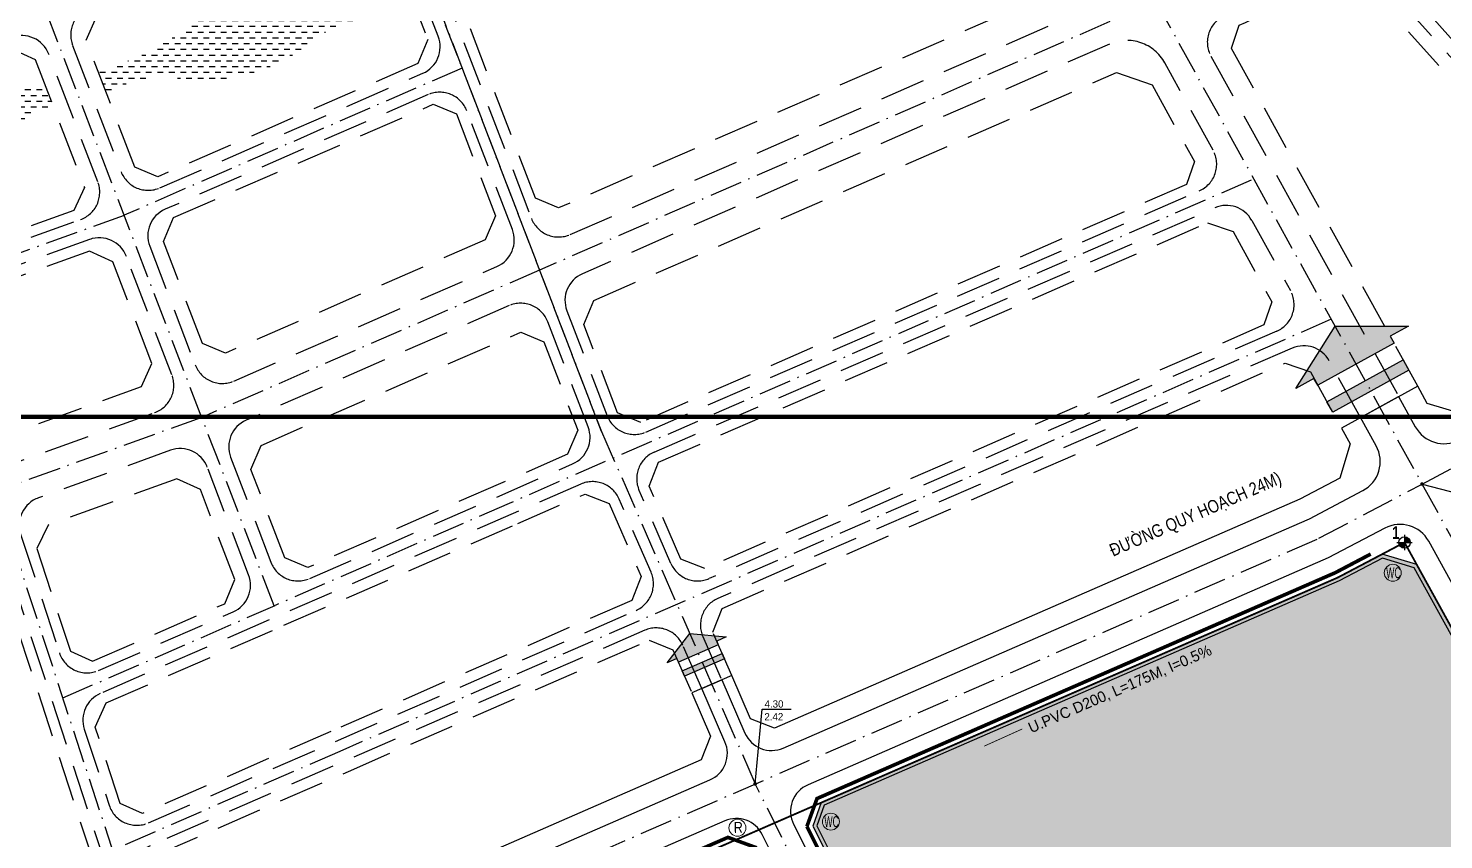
# Model space of a CAD drawing. Header units: metres. Extents: x 566631 to 571358, y 2062953 to 2068466.
# Drawn here: x 568621.2 to 569011.4, y 2066524.5 to 2066748.2 of the extents above; entities that cross this region are included whole.
import ezdxf
from ezdxf.enums import TextEntityAlignment as Align

# ---------------------------------------------------------------- set-up
doc = ezdxf.new("R2010")
doc.units = ezdxf.units.M
doc.linetypes.add('ACAD_ISO10W100', pattern=[18.5, 12, -3, 0.5, -3])
doc.linetypes.add('HIDDEN', pattern=[0.375, 0.25, -0.125])
doc.layers.add('boDnv', color=54, linetype='CONTINUOUS', lineweight=25)
for name, color, linetype in [('BoThamCo', 94, 'CONTINUOUS'), ('ghi_chu', 7, 'CONTINUOUS'), ('hacth sdd', 8, 'CONTINUOUS'), ('hatchViaHe+LogDg', 129, 'CONTINUOUS'), ('Khung ban ve', 7, 'CONTINUOUS'), ('LogDg', 7, 'CONTINUOUS'), ('LogDg phu', 7, 'CONTINUOUS'), ('QH', 7, 'CONTINUOUS'), ('RANHGIOI', 2, 'HIDDEN'), ('TimDg', 222, 'CONTINUOUS'), ('TNuoc Thai', 7, 'CONTINUOUS'), ('ViaHeS', 32, 'CONTINUOUS'), ('ViaHeSphu', 32, 'CONTINUOUS')]:
    doc.layers.add(name, color=color, linetype=linetype)
doc.styles.add('ARIALB', font='VHARIALB.ttf', dxfattribs={"width": 0.75})
doc.styles.add('avantH', font='VHAVAN.ttf', dxfattribs={"height": 10})
doc.styles.add('DIADANH1', font='VHAVAN.ttf', dxfattribs={"height": 2})
doc.styles.add('rms', font='romans.shx', dxfattribs={"width": 0.7, "bigfont": 'vns.shx'})
doc.styles.add('solo', font='VHARIALN.ttf')
doc.styles.add('style1', font='VHARIALN.ttf', dxfattribs={"height": 1.2})
doc.styles.add('STYLE3', font='VHBODO.ttf', dxfattribs={"width": 0.8, "height": 2.2})
doc.linetypes.add('ADL', pattern='A,0.125,-0.15,["++",rms,S=0.5,R=0,X=0,Y=-0.2245],-1.35,1.125', length=2.75)
doc.linetypes.add('TNTN_LINE', pattern='A,0.5,-0.2,["TN",Standard,S=0.1,R=0,X=-0.1,Y=-0.05],-0.25', length=0.95)
doc.dimstyles.new('kichthuocnut', dxfattribs={"dimtxt": 1.1, "dimasz": 0.5, "dimexe": 0.5, "dimexo": 0.5, "dimgap": 0.5, "dimtad": 1, "dimzin": 0, "dimdsep": 46, "dimtxsty": 'solo', "dimblk": 'BOXFILLED', "dimcen": 0.09, "dimdle": 1, "dimclrd": 256, "dimclre": 256, "dimclrt": 7, "dimadec": 0, "dimazin": 0, "dimtfac": 1, "dimtix": 1, "dimtofl": 0, "dimtmove": 1, "dimatfit": 3, "dimldrblk": 'ARCHTICK', "dimfxl": 1, "dimtfill": 1, "dimtfillclr": 2, "dimtolj": 1, "dimtzin": 0, "dimlwd": -1, "dimlwe": -1, "dimarcsym": 0})

# ---------------------------------------------------------------- blocks, each defined once
blk = doc.blocks.new('moc')
at = {"layer": 'QH', "linetype": 'Continuous'}
h = blk.add_hatch(color=7, dxfattribs=at)
h.paths.add_polyline_path([(0, 0), (0.53, 0, 0.414214), (0, 0.53)])
h.paths.add_polyline_path([(-0.53, 0, 0.414214), (0, -0.53), (0, 0)])
for p, q in [((0, 0.71), (0, -0.71)), ((-0.71, 0), (0.71, 0))]:
    blk.add_line(p, q, dxfattribs=at)
blk.add_circle((0, 0), 0.529, dxfattribs=at)

msp = doc.modelspace()

# ---------------------------------------------------------------- hatches: boundary and pattern name
at = {"layer": 'hacth sdd'}
h = msp.add_hatch(dxfattribs=at)
h.set_pattern_fill('DASH', color=152, scale=0.5, style=0)
edge = h.paths.add_edge_path()
edge.add_spline(control_points=[(568642.681, 2066730.535), (568646.025, 2066732.132), (568654.841, 2066735.973), (568673.284, 2066732.38), (568692.348, 2066738.093), (568705.264, 2066749.86), (568717.552, 2066751.64), (568725.118, 2066751.999), (568728.649, 2066752.132)], knot_values=[2.037538, 2.037538, 2.037538, 2.037538, 12.9228351, 30.568543, 56.2488642, 69.5098642, 81.6309331, 92.2869336, 92.2869336, 92.2869336, 92.2869336], degree=3, periodic=0)
edge.add_line((568728.649, 2066752.132), (568726.363, 2066758.09))
edge.add_spline(control_points=[(568726.363, 2066758.09), (568721.47, 2066757.524), (568710.325, 2066756.366), (568692.464, 2066759.215), (568670.948, 2066753.856), (568656.744, 2066741.709), (568645.615, 2066738.163), (568640.411, 2066736.452)], knot_values=[0.3817292, 0.3817292, 0.3817292, 0.3817292, 10.0987388, 33.9523528, 53.9849244, 74.3221567, 88.778203, 88.778203, 88.778203, 88.778203], degree=3, periodic=0)
edge.add_line((568640.411, 2066736.452), (568642.681, 2066730.535))
h = msp.add_hatch(dxfattribs=at)
h.set_pattern_fill('DASH', color=152, scale=0.5, style=0)
edge = h.paths.add_edge_path()
edge.add_spline(control_points=[(568541.552, 2066688.332), (568546.91, 2066691.669), (568557.67, 2066698.041), (568578.184, 2066697.704), (568598.516, 2066698.019), (568613.35, 2066710.284), (568618.176, 2066723.701), (568625.414, 2066726.1), (568628.03, 2066726.848)], knot_values=[1.7335161, 1.7335161, 1.7335161, 1.7335161, 20.2149214, 38.5895899, 62.221022, 78.9286209, 93.4271517, 101.2509476, 101.2509476, 101.2509476, 101.2509476], degree=3, periodic=0)
edge.add_line((568628.03, 2066726.848), (568625.806, 2066732.646))
edge.add_spline(control_points=[(568625.806, 2066732.646), (568623.456, 2066732.335), (568617.248, 2066731.483), (568606.123, 2066729.405), (568597.663, 2066719.18), (568585.028, 2066713.056), (568572.555, 2066715.111), (568561.087, 2066711.181), (568556.3, 2066703.68), (568548.372, 2066699.072), (568543.174, 2066696.664), (568539.391, 2066694.949)], knot_values=[1.7613238, 1.7613238, 1.7613238, 1.7613238, 8.9143779, 20.5970148, 34.3035848, 47.3280828, 60.5818741, 71.3528133, 81.4109014, 86.1356923, 98.6170798, 98.6170798, 98.6170798, 98.6170798], degree=3, periodic=0)
edge.add_line((568539.391, 2066694.949), (568541.552, 2066688.332))
h = msp.add_hatch(dxfattribs=at)
h.set_pattern_fill('CROSS', color=64, scale=0.05, style=0)
h.set_pattern_definition([(0, (568837.45307, 2066430.0151), (0.3175, 0.3175), [0.15875, -0.47625]), (90, (568837.53245, 2066429.93572), (-0.3175, 0.3175), [0.15875, -0.47625])])
h.paths.add_polyline_path([(569047.04, 2066522.156), (569003.939, 2066600.336), (568994.365, 2066603.205), (568982.152, 2066596.774), (568839.8, 2066534.725), (568837.453, 2066528.255), (568885.569, 2066432.051), (568892.172, 2066430.015), (569045.088, 2066515.341)])
h.paths.add_polyline_path([(568927.592, 2066509.559), (568958.561, 2066509.559), (568958.561, 2066514.31), (568927.592, 2066514.31)], flags=24)
h.paths.add_polyline_path([(568921.576, 2066513.431), (568964.577, 2066513.431), (568964.577, 2066518.735), (568921.576, 2066518.735)], flags=24)
at = {"layer": 'hatchViaHe+LogDg'}
for points in [[(568975.589, 2066651.707), (568970.574, 2066648.942), (568981.403, 2066666.125), (569001.665, 2066666.085), (568996.649, 2066663.32), (568997.703, 2066661.409), (568976.643, 2066649.796)], [(569001.78, 2066653.962), (568980.762, 2066642.375), (568979.14, 2066645.216), (569000.2, 2066656.829)], [(568799.951, 2066574.445), (568797.326, 2066573.301), (568803.513, 2066581.354), (568813.599, 2066580.395), (568810.974, 2066579.251), (568811.41, 2066578.251), (568800.387, 2066573.445)], [(568813.094, 2066574.355), (568802.094, 2066569.56), (568801.418, 2066571.049), (568812.441, 2066575.855)]]:
    msp.add_hatch(color=158, dxfattribs=at).paths.add_polyline_path(points)

# ---------------------------------------------------------------- linework, layer by layer
at = {"layer": 'boDnv', "color": 10, "linetype": 'ADL', "ltscale": 0.25}
msp.add_lwpolyline([(569045.965, 2066522.035), (569003.26, 2066599.496), (568994.47, 2066602.13), (568982.586, 2066595.872), (568840.593, 2066533.98), (568838.54, 2066528.318), (568886.272, 2066432.88), (568892.058, 2066431.097), (569044.24, 2066516.013)], close=True, dxfattribs=at)
at = {"layer": 'BoThamCo'}
msp.add_lwpolyline([(569047.04, 2066522.156), (569003.939, 2066600.336), (568994.365, 2066603.205), (568982.152, 2066596.774), (568839.8, 2066534.725), (568837.453, 2066528.255), (568885.569, 2066432.051), (568892.172, 2066430.015), (569045.088, 2066515.341)], close=True, dxfattribs=at)
at = {"layer": 'Khung ban ve', "const_width": 1.2}
msp.add_lwpolyline([(567973.928, 2066641.109), (569223.928, 2066641.109), (569223.928, 2065831.109), (567973.928, 2065831.109)], close=True, dxfattribs=at)
at = {"layer": 'LogDg', "ltscale": 0.75}
for points in [[(568975.589, 2066651.707), (568970.574, 2066648.942), (568981.403, 2066666.125), (569001.665, 2066666.085), (568996.649, 2066663.32), (568997.703, 2066661.409), (568976.643, 2066649.796)], [(569001.78, 2066653.962), (568980.762, 2066642.375), (568979.14, 2066645.216), (569000.2, 2066656.829)], [(568799.951, 2066574.445), (568797.326, 2066573.301), (568803.513, 2066581.354), (568813.599, 2066580.395), (568810.974, 2066579.251), (568811.41, 2066578.251), (568800.387, 2066573.445)], [(568813.094, 2066574.355), (568802.094, 2066569.56), (568801.418, 2066571.049), (568812.441, 2066575.855)]]:
    msp.add_lwpolyline(points, close=True, dxfattribs=at)
at = {"layer": 'LogDg'}
msp.add_lwpolyline([(568606.571, 2066470.164, 0.4297542), (568626.524, 2066461.469, 0.0010787), (568633.547, 2066464.463, 0.0014744), (568635.139, 2066465.151), (568649.946, 2066471.606, 0.386536), (568654.355, 2066481.423), (568649.179, 2066497.271), (568654.883, 2066499.133), (568659.405, 2066485.287, 0.4424436), (568670.206, 2066480.437), (568809.098, 2066540.978, 0.4142136), (568813.235, 2066551.508), (568806.842, 2066566.175), (568812.342, 2066568.573), (568818.735, 2066553.905, 0.4142136), (568829.266, 2066549.768), (568950.451, 2066602.591), (568974.352, 2066613.009), (568989.06, 2066620.754, 0.4198374), (568992.748, 2066633.063), (568988.431, 2066640.893), (568998.94, 2066646.687), (569003.539, 2066638.345, 0.4087171), (569015.616, 2066634.728)], format="xyb", dxfattribs=at)
for points in [[(569007.235, 2066606.786, 0.408612), (568995.16, 2066610.404), (568979.552, 2066602.186), (568836.129, 2066539.669, 0.429738), (568832.17, 2066528.757), (568881.472, 2066430.184, 0.4275137), (568892.525, 2066426.776), (569049.192, 2066514.196, 0.4127164), (569052.299, 2066525.044)], [(568690.827, 2066422.882), (568834.355, 2066485.444, 0.429738), (568838.313, 2066496.356), (568823.531, 2066525.911, 0.3988577), (568813.179, 2066529.666), (568673, 2066468.564, 0.3973692), (568668.691, 2066458.463), (568680.125, 2066427.449, 0.431261)]]:
    msp.add_lwpolyline(points, format="xyb", close=True, dxfattribs=at)
at = {"layer": 'LogDg phu', "linetype": 'HIDDEN', "ltscale": 50}
for points in [[(568911.717, 2066752.884, 0.4416603), (568917.431, 2066769.678), (568906.334, 2066789.807, -0.0075863), (568880.607, 2066838.193, 0.381998), (568870.652, 2066842.026), (568732.494, 2066789.664, 0.4153926), (568727.86, 2066779.318), (568759.89, 2066695.822, 0.4273845), (568770.555, 2066691.353)], [(568729.932, 2066735.826, 0.4011641), (568734.205, 2066746.025), (568722.226, 2066777.251, 0.4130355), (568711.922, 2066781.867), (568638.049, 2066753.869, 0.4153926), (568633.415, 2066743.523), (568646.775, 2066708.696, 0.4273845), (568657.44, 2066704.228)], [(568640.359, 2066705.876), (568626.846, 2066741.102, 0.4130355), (568616.541, 2066745.718), (568534.658, 2066714.684, 0.4006207), (568529.888, 2066704.72), (568541.154, 2066670.222, 0.4230605), (568551.47, 2066665.179), (568635.601, 2066695.485, 0.4202436)], [(568943.986, 2066703.406, 0.4416603), (568947.795, 2066714.602), (568934.523, 2066738.675, 0.3872893), (568919.22, 2066743.881), (568773.932, 2066680.553, 0.4011641), (568769.659, 2066670.354), (568780.773, 2066641.381, 0.4273845), (568791.439, 2066636.913)], [(568754.641, 2066692.753), (568742.092, 2066725.464, 0.4273845), (568731.427, 2066729.932), (568658.935, 2066698.334, 0.4011641), (568654.662, 2066688.135), (568667.21, 2066655.424, 0.4273845), (568677.876, 2066650.956), (568750.368, 2066682.554, 0.4011641)], [(568958.462, 2066695.252), (568969.13, 2066675.903, -0.4416603), (568965.321, 2066664.707), (568808.887, 2066596.52, -0.4142136), (568798.357, 2066600.657), (568789.566, 2066620.825, -0.4142136), (568793.703, 2066631.355), (568948.26, 2066698.724, -0.3872893)], [(568638.059, 2066689.993), (568552.88, 2066659.309, 0.4054216), (568547.986, 2066649.299), (568557.577, 2066619.932, 0.4230605), (568573.051, 2066612.367), (568656.02, 2066642.255, 0.4202436), (568660.778, 2066652.646), (568648.24, 2066685.331, 0.4082091)], [(568764.41, 2066667.285, 0.4273845), (568753.744, 2066671.753), (568681.252, 2066640.155, 0.4011656), (568676.98, 2066629.956), (568688.094, 2066600.984, 0.4273845), (568698.76, 2066596.515), (568771.252, 2066628.114, 0.4011641), (568775.524, 2066638.312)], [(568660.36, 2066631.86), (568623.981, 2066618.756, 0.4054216), (568619.088, 2066608.746), (568629.779, 2066576.006, 0.4424436), (568640.581, 2066571.156), (568677.654, 2066587.316, 0.4011641), (568681.927, 2066597.515), (568670.54, 2066627.199, 0.4082091)], [(568792.857, 2066598.26), (568784.066, 2066618.427, 0.4142136), (568773.536, 2066622.564), (568641.048, 2066564.815, 0.386536), (568636.64, 2066554.998), (568643.501, 2066533.989, 0.4424436), (568654.302, 2066529.139), (568788.72, 2066587.729, 0.4142136)]]:
    msp.add_lwpolyline(points, format="xyb", close=True, dxfattribs=at)
for points in [[(569070.631, 2066676.376), (568990.968, 2066765.167, 0.3535072), (568981.041, 2066766.769, -0.0276727), (568951.026, 2066751.736, 0.4422779), (568947.201, 2066740.534), (568998.94, 2066646.687)], [(568988.431, 2066640.893), (568979.797, 2066656.554, 0.3872893), (568969.595, 2066660.025), (568811.285, 2066591.02, 0.4142136), (568807.148, 2066580.49), (568812.342, 2066568.573)], [(568649.179, 2066497.271), (568613.59, 2066606.254, 0.4230605), (568603.274, 2066611.297), (568575.864, 2066601.423, 0.4054216), (568568.524, 2066586.408), (568591.745, 2066515.302)], [(568806.842, 2066566.175), (568801.648, 2066578.092, 0.4142136), (568791.117, 2066582.229), (568654.769, 2066522.797, 0.386536), (568650.361, 2066512.98), (568654.883, 2066499.133)]]:
    msp.add_lwpolyline(points, format="xyb", dxfattribs=at)
at = {"layer": 'RANHGIOI', "color": 1, "ltscale": 9, "const_width": 0.5}
msp.add_lwpolyline([(569132.774, 2066366.646), (569000.559, 2066606.466), (568982.152, 2066596.774), (568641.488, 2066448.283), (568640.642, 2066447.92, -0.0051374), (568606.738, 2066433.79), (568320.264, 2066354.564, -0.0205674), (568279.256, 2066345.02), (568234.037, 2066336.438, -0.0212183)], format="xyb", dxfattribs=at)
at = {"layer": 'TimDg', "linetype": 'ACAD_ISO10W100', "ltscale": 0.75}
for p, q in [((568688.954, 2066588.969), (568490.851, 2067105.39)), ((568932.04, 2066755.606), (568762.15, 2066681.553)), ((568740.773, 2066737.279), (568647.635, 2066696.681)), ((568958.33, 2066706.385), (568753.762, 2066617.217)), ((568762.15, 2066681.553), (568669.012, 2066640.956)), ((568753.762, 2066617.217), (568689.283, 2066589.112))]:
    msp.add_line(p, q, dxfattribs=at)
for points in [[(569005.403, 2066622.535), (569083.995, 2066663.92), (569398.866, 2066839.454), (569679.973, 2066994.231, 0.2159494), (569778.829, 2067126.417), (569792.905, 2067190.337, 0.1706125), (569752.813, 2067519.478), (569303.943, 2068427.329)], [(568480.905, 2067725.355, 0.022817), (568589.979, 2067474.37), (568662.678, 2067325.994, -0.0033829), (568674.42, 2067301.611), (568737.998, 2067167.279, -0.0038824), (568751.067, 2067139.104), (568792.044, 2067048.93, -0.0070876), (568814.766, 2066996.984), (568828.719, 2066963.814, 0.0264241), (568911.588, 2066792.704), (569143.283, 2066372.44, -0.0075171)], [(569436.465, 2065958.834), (569419.712, 2066058.035), (569398.612, 2066145.497, 0.0637052), (569389.578, 2066169.214), (569363.05, 2066218.806, 0.0210814), (569320.195, 2066291.387), (569273.196, 2066363.831), (569085.612, 2066661.709, 0.0423425), (569070.333, 2066681.95), (568996.089, 2066764.701, -0.0749695), (568963.325, 2066814.535), (568886.568, 2066981.043), (568801.419, 2067173.117), (568783.085, 2067218.92), (568756.049, 2067284.094), (568726.978, 2067363.658)], [(568079.024, 2066330.674), (568189.828, 2066342.093, 0.0212183), (568231.8, 2066348.228), (568277.018, 2066356.809, 0.0205674), (568317.065, 2066366.13), (568602.874, 2066445.172, 0.0050405), (568635.912, 2066458.949, 0.0014744), (568637.536, 2066459.651), (568976.952, 2066607.598), (569005.384, 2066622.569)]]:
    msp.add_lwpolyline(points, format="xyb", dxfattribs=at)
for points in [[(568779.224, 2066637.043), (568668.541, 2066925.574), (568567.31, 2067189.467), (568526.349, 2067287.233)], [(568526.349, 2067287.233), (568567.31, 2067189.467), (568668.541, 2066925.574), (568779.224, 2066637.043), (568821.579, 2066539.873)], [(568647.652, 2066696.637), (568533.35, 2066655.463)], [(568980.347, 2066667.984), (568707.028, 2066548.849), (568644.406, 2066521.552)], [(568669.012, 2066640.956), (568551.868, 2066598.758)], [(568779.224, 2066637.043), (568821.579, 2066539.873)], [(568612.107, 2066620.458), (568661.245, 2066469.986), (568697.481, 2066371.697)], [(568630.685, 2066563.57), (568689.283, 2066589.112)], [(569046.184, 2066090.796), (568821.579, 2066539.873)]]:
    msp.add_lwpolyline(points, dxfattribs=at)
at = {"layer": 'TNuoc Thai', "color": 7, "linetype": 'TNTN_LINE', "ltscale": 8}
msp.add_lwpolyline([(568835.823, 2066528.16, 1, 1, 0), (568838.61, 2066535.842, 1, 1, 0), (568981.502, 2066598.127, 1, 1, 0), (568991.232, 2066603.25, 0, 0, 0)], format="xyseb", dxfattribs=at)
at = {"layer": 'TNuoc Thai'}
msp.add_lwpolyline([(568895.193, 2066555.026, 0.221, 0.221, 0), (568886.812, 2066551.246, 1.106, 0, 0), (568884.509, 2066550.207, 0, 0, 0)], format="xyseb", dxfattribs=at)
at = {"layer": 'TNuoc Thai', "color": 7, "linetype": 'TNTN_LINE', "ltscale": 8, "const_width": 1}
for points in [[(568835.823, 2066528.16), (568884.515, 2066430.806)], [(568686.832, 2066469.684), (568814.059, 2066525.14), (568822.003, 2066522.258)]]:
    msp.add_lwpolyline(points, dxfattribs=at)
at = {"layer": 'TNuoc Thai', "linetype": 'Continuous', "lineweight": 0}
for centre in [(568997.325, 2066598.101), (568816.67, 2066527.796), (568842.448, 2066529.474)]:
    msp.add_circle(centre, 2.326, dxfattribs=at)
at = {"layer": 'ViaHeS', "elevation": 0}
msp.add_lwpolyline([(569016.407, 2066641.927), (569006.835, 2066644.794), (569004.194, 2066649.584), (568983.176, 2066637.997), (568985.59, 2066633.618), (568982.776, 2066624.226), (568971.752, 2066618.421), (568826.868, 2066555.269), (568820.287, 2066557.854), (568815.092, 2066569.771), (568804.092, 2066564.976), (568809.286, 2066553.059), (568806.701, 2066546.478), (568723.81, 2066510.347), (568667.612, 2066485.851), (568661.477, 2066488.606), (568657.735, 2066500.065), (568646.327, 2066496.34), (568650.426, 2066483.79), (568647.394, 2066477.039), (568621.559, 2066465.778), (568612.969, 2066469.635)], dxfattribs=at)
at = {"layer": 'ViaHeS'}
msp.add_lwpolyline([(568982.152, 2066596.774), (568839.8, 2066534.725), (568837.453, 2066528.255), (568885.569, 2066432.051), (568892.172, 2066430.015), (569045.088, 2066515.341), (569047.04, 2066522.156), (569003.939, 2066600.336), (568994.365, 2066603.205)], close=True, dxfattribs=at)
at = {"layer": 'ViaHeSphu', "linetype": 'HIDDEN', "ltscale": 50}
msp.add_lwpolyline([(568767.354, 2066698.685), (568760.98, 2066701.355), (568730.654, 2066780.411), (568733.538, 2066786.851), (568868.406, 2066837.966), (568875.356, 2066835.285, 0.0075597), (568901.079, 2066786.91), (568911.006, 2066768.904), (568907.969, 2066759.977)], format="xyb", close=True, dxfattribs=at)
for points in [[(568650.575, 2066709.957), (568637.143, 2066744.971), (568640.028, 2066751.411), (568712.966, 2066779.055), (568719.432, 2066776.158), (568731.326, 2066745.155), (568728.533, 2066738.488), (568656.949, 2066707.286)], [(568633.741, 2066698.003), (568553.133, 2066668.967), (568546.877, 2066672.025), (568535.619, 2066706.499), (568538.743, 2066713.024), (568616.651, 2066742.551), (568623.117, 2066739.655), (568636.654, 2066704.366)], [(568921.182, 2066736.01), (568930.979, 2066732.677), (568942.641, 2066711.523), (568940.471, 2066705.146), (568790.031, 2066639.572), (568783.656, 2066642.242), (568774.331, 2066666.551), (568777.124, 2066673.217)], [(568661.252, 2066696.071), (568732.835, 2066727.273), (568739.209, 2066724.603), (568749.969, 2066696.556), (568747.176, 2066689.889), (568675.592, 2066658.687), (568669.218, 2066661.358), (568658.459, 2066689.405)], [(568953.287, 2066692.212), (568963.976, 2066672.824), (568961.806, 2066666.448), (568807.689, 2066599.27), (568801.107, 2066601.856), (568792.316, 2066622.023), (568794.902, 2066628.605), (568946.29, 2066694.592)], [(568638.039, 2066686.797), (568556.86, 2066657.554), (568553.708, 2066651.107), (568562.406, 2066624.473), (568571.164, 2066620.191), (568652.369, 2066649.443), (568655.282, 2066655.805), (568644.534, 2066683.823)], [(568756.946, 2066664.422), (568763.32, 2066661.751), (568772.645, 2066637.442), (568769.852, 2066630.776), (568751.364, 2066622.718), (568698.269, 2066599.574), (568691.894, 2066602.244), (568682.569, 2066626.553), (568685.362, 2066633.219)], [(568662.131, 2066623.995), (568626.691, 2066611.229), (568623.539, 2066604.781), (568632.787, 2066576.461), (568638.922, 2066573.706), (568675.337, 2066589.579), (568678.13, 2066596.245), (568668.626, 2066621.021)], [(568787.521, 2066590.48), (568704.631, 2066554.349), (568652.644, 2066531.688), (568646.508, 2066534.444), (568639.633, 2066555.496), (568642.665, 2066562.247), (568691.68, 2066583.612), (568756.159, 2066611.717), (568774.735, 2066619.814), (568781.316, 2066617.228), (568790.107, 2066597.061)]]:
    msp.add_lwpolyline(points, close=True, dxfattribs=at)
msp.add_lwpolyline([(569004.194, 2066649.584), (568952.833, 2066742.745), (568955.006, 2066749.114, 0.0241084), (568981.487, 2066762.422), (568989.16, 2066761.193), (569067.218, 2066674.191), (569066.134, 2066668.136), (569021.23, 2066644.469)], format="xyb", dxfattribs=at)
for points in [[(568815.092, 2066569.771), (568809.898, 2066581.688), (568812.483, 2066588.27), (568967.625, 2066655.894), (568974.622, 2066653.513), (568983.176, 2066637.997)], [(568597.448, 2066517.165), (568575.215, 2066585.249), (568579.627, 2066594.275), (568605.987, 2066603.771), (568612.244, 2066600.712), (568646.327, 2066496.34)], [(568657.735, 2066500.065), (568653.354, 2066513.478), (568656.386, 2066520.229), (568709.426, 2066543.348), (568792.316, 2066579.479), (568798.897, 2066576.894), (568804.092, 2066564.976)]]:
    msp.add_lwpolyline(points, dxfattribs=at)

# ---------------------------------------------------------------- block references
at = {"layer": 'QH', "xscale": 3, "yscale": 3, "zscale": 3}
msp.add_blockref('moc', (569000.559, 2066606.466), dxfattribs=at)

# ---------------------------------------------------------------- texts
at = {"layer": 'ghi_chu', "style": 'avantH', "width": 0.85}
msp.add_text('®\xadêng quy ho¹ch 24m)', height=3.5, rotation=23.55167, dxfattribs=at).set_placement((568920.21, 2066602.5, 0))
at = {"layer": 'QH', "style": 'ARIALB', "width": 0.75}
msp.add_text('1', height=3.5, dxfattribs=at).set_placement((568997.149, 2066607.444, -2.251))
at = {"layer": 'TNuoc Thai', "lineweight": 0, "style": 'style1', "width": 0.7}
for p in [(568995.519, 2066596.61), (568840.641, 2066527.983)]:
    msp.add_text('wc', height=3, rotation=0.04469, dxfattribs=at).set_placement(p)
at = {"layer": 'TNuoc Thai', "color": 7, "linetype": 'Continuous', "lineweight": 0, "style": 'DIADANH1'}
msp.add_text('U.PVC D200, L=175M, I=0.5%%%', height=3, rotation=23.55167, dxfattribs=at).set_placement((568897.651, 2066553.808))
at = {"layer": 'TNuoc Thai', "color": 7, "ltscale": 75, "style": 'STYLE3'}
for s, p in [('4.30', (568826.759, 2066560.922)), ('2.42', (568826.715, 2066557.408))]:
    msp.add_text(s, height=2, rotation=359.99998, dxfattribs=at).set_placement(p, align=Align.CENTER)
at = {"layer": 'TNuoc Thai', "lineweight": 0, "style": 'style1'}
msp.add_text('r', height=3, rotation=0.04469, dxfattribs=at).set_placement((568815.677, 2066526.391))

# ---------------------------------------------------------------- leaders
at = {"layer": 'TNuoc Thai', "color": 5, "ltscale": 75}
for points in [[(569005.384, 2066622.569), (569028.438, 2066616.546), (569036.497, 2066616.546)], [(568821.565, 2066539.901), (568823.473, 2066560.451), (568831.532, 2066560.451)]]:
    msp.add_leader(points, dimstyle='kichthuocnut', override={"dimasz": 1, "dimclrd": 5, "dimldrblk": 'Dot'}, dxfattribs=at)

doc.saveas('drawing.dxf')
